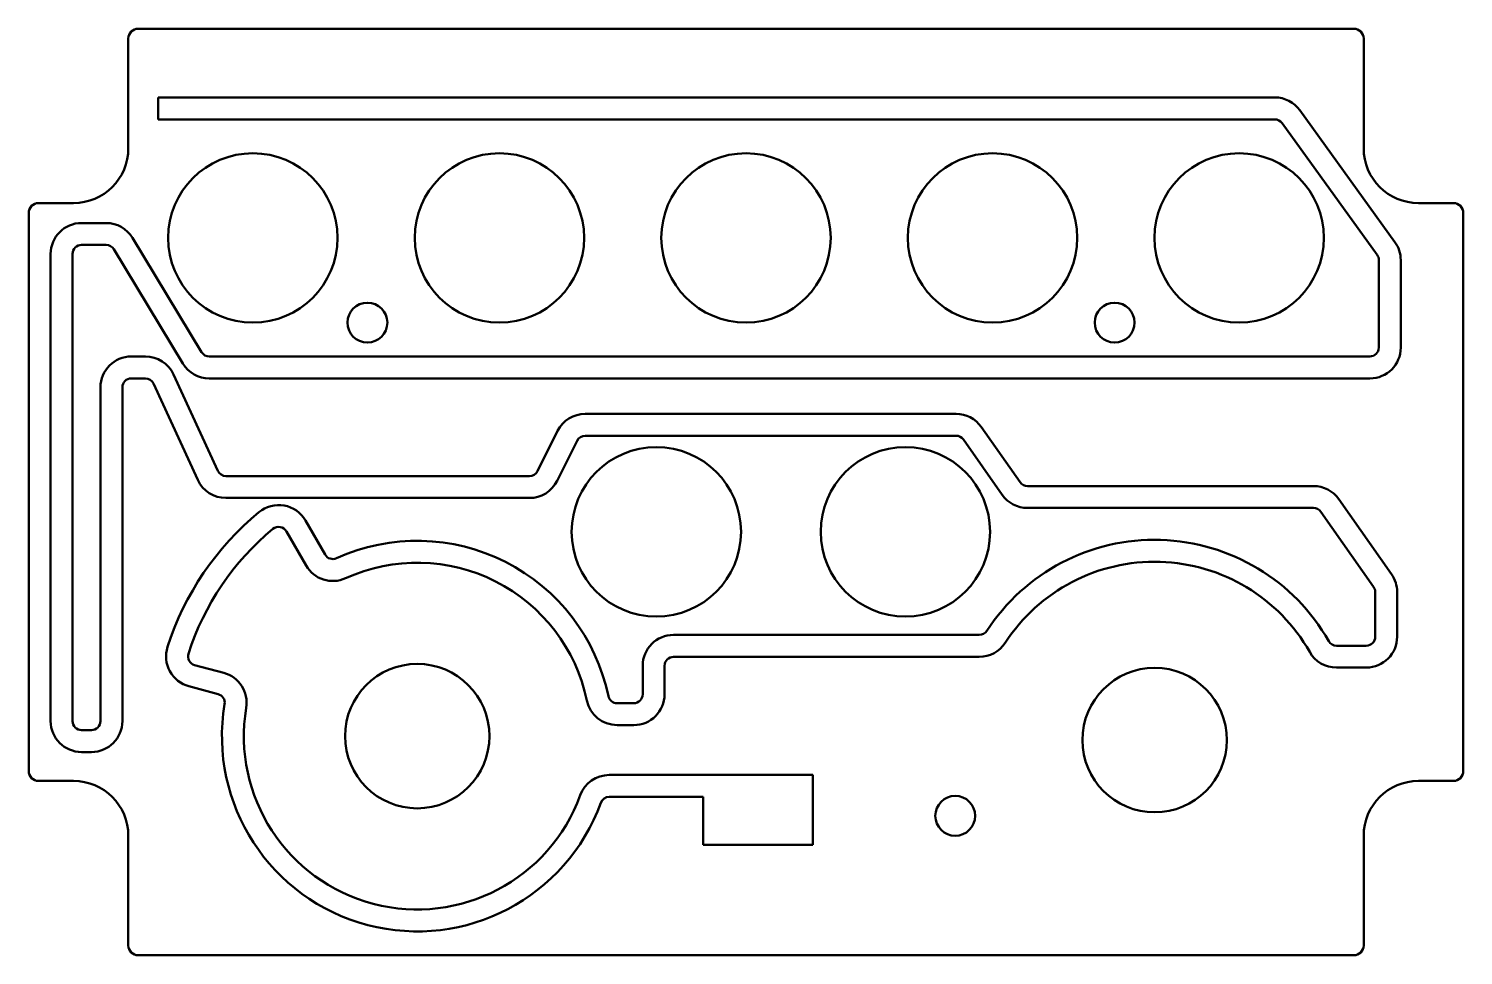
# Model space of a CAD drawing. Header units: millimetres. Extents: x 142 to 286, y 104 to 197.
import ezdxf

# ---------------------------------------------------------------- set-up
doc = ezdxf.new("R2010")
doc.units = ezdxf.units.MM
doc.header["$LTSCALE"] = 0.75
doc.layers.add('Visible', color=7, linetype='Continuous', lineweight=50)

msp = doc.modelspace()

# ---------------------------------------------------------------- linework, layer by layer
at = {"layer": 'Visible', "extrusion": (-1e-16, -1, 0)}
for p, q in [((152.668997, 197.493717), (274.668997, 197.493717)), ((151.668997, 185.493717), (151.668997, 196.493717)), ((275.668997, 185.493717), (275.668997, 196.493717)), ((154.668998, 190.593717), (266.750305, 190.593717)), ((154.668998, 188.393717), (154.668998, 190.593717)), ((269.264443, 189.307308), (278.802526, 176.08489)), ((266.750305, 188.393717), (154.668998, 188.393717)), ((277.018299, 174.797825), (267.480216, 188.020243)), ((141.668997, 122.993717), (141.668997, 178.993717)), ((146.168997, 179.993717), (142.668997, 179.993717)), ((281.168997, 179.993717), (284.668997, 179.993717)), ((285.668997, 178.993717), (285.668997, 122.993717)), ((146.971858, 177.990636), (149.442972, 177.990636)), ((149.442972, 175.790636), (146.971858, 175.790636)), ((152.09596, 176.494274), (159.026833, 165.028144)), ((143.871858, 127.993717), (143.871858, 174.890636)), ((146.071858, 174.890636), (146.071858, 127.993717)), ((157.144068, 163.890078), (150.213194, 175.356208)), ((277.188388, 165.493716), (277.188388, 174.271299)), ((279.388388, 174.271299), (279.388388, 165.493716)), ((151.971858, 164.593716), (153.386774, 164.593716)), ((159.797056, 164.593716), (276.288388, 164.593716)), ((156.203801, 162.787688), (160.645448, 153.118048)), ((148.871858, 127.993717), (148.871858, 161.493716)), ((151.071858, 161.493716), (151.071858, 127.993717)), ((153.386774, 162.393716), (151.971858, 162.393716)), ((158.646268, 152.199745), (154.204621, 161.869386)), ((276.288388, 162.393716), (159.797056, 162.393716)), ((197.528678, 158.840939), (234.753527, 158.840939)), ((192.737915, 153.091225), (194.755953, 157.127302)), ((237.289817, 157.52342), (241.188335, 151.976222)), ((196.723693, 156.143432), (194.705655, 152.107355)), ((234.753527, 156.640939), (197.528678, 156.640939)), ((239.388388, 150.711236), (235.489869, 156.258434)), ((161.463295, 152.593717), (191.932931, 152.593717)), ((241.924677, 151.593716), (270.630065, 151.593716)), ((191.932931, 150.393717), (161.463295, 150.393717)), ((273.166354, 150.276197), (278.461726, 142.741417)), ((270.630065, 149.393716), (241.924677, 149.393716)), ((276.661779, 141.476431), (271.366407, 149.011211)), ((169.515267, 143.612545), (167.537298, 147.038487)), ((169.442554, 148.138487), (171.420522, 144.712545)), ((276.825437, 136.469998), (276.825437, 140.958937)), ((279.025437, 140.958937), (279.025437, 136.469998)), ((206.397265, 136.649644), (237.085938, 136.649644)), ((272.943391, 135.569998), (275.925437, 135.569998)), ((237.085938, 134.449644), (206.397265, 134.449644)), ((158.322912, 133.620136), (161.246681, 132.836715)), ((203.297265, 130.696781), (203.297265, 133.549644)), ((205.497265, 133.549644), (205.497265, 130.696781)), ((275.925437, 133.369998), (272.943391, 133.369998)), ((160.677279, 130.711678), (157.75351, 131.4951)), ((200.7335, 129.796781), (202.397265, 129.796781)), ((146.971858, 127.093717), (147.971858, 127.093717)), ((202.397265, 127.596781), (200.7335, 127.596781)), ((147.971858, 124.893717), (146.971858, 124.893717)), ((199.936845, 122.593717), (220.38366, 122.593717)), ((220.38366, 122.593717), (220.38366, 115.593717)), ((146.168997, 121.993717), (142.668997, 121.993717)), ((281.168997, 121.993717), (284.668997, 121.993717)), ((209.38366, 120.393717), (199.936846, 120.393717)), ((209.38366, 115.593717), (209.38366, 120.393717)), ((151.668997, 116.493717), (151.668997, 105.493717)), ((220.38366, 115.593717), (209.38366, 115.593717)), ((275.668997, 116.493717), (275.668997, 105.493717)), ((274.668997, 104.493717), (152.668997, 104.493717))]:
    msp.add_line(p, q, dxfattribs=at)
at = {"layer": 'Visible', "extrusion": (0, 0, -1)}
for centre, radius in [((-164.168997, 176.493717), 8.5), ((-188.918997, 176.493717), 8.5), ((-213.668997, 176.493717), 8.5), ((-238.418997, 176.493717), 8.5), ((-263.168997, 176.493717), 8.5), ((-175.668997, 167.993717), 2), ((-250.668997, 167.993717), 2), ((-204.668997, 146.993717), 8.5), ((-229.668997, 146.993717), 8.5), ((-180.668997, 126.493717), 7.25), ((-254.685987, 126.093717), 7.25), ((-234.668997, 118.493717), 2)]:
    msp.add_circle(centre, radius, dxfattribs=at)
for centre, radius, start, end in [((-152.668997, 196.493717), 1, 0, 90), ((-274.668997, 196.493717), 1, 90, 180), ((-266.750305, 187.493717), 3.1, 90, 144.194942), ((-142.668997, 178.993717), 1, 0, 90), ((-284.668997, 178.993717), 1, 90, 180), ((-146.971858, 174.890636), 3.1, 0, 90), ((-149.442972, 174.890636), 3.1, 90, 148.84851), ((-276.288388, 174.271299), 3.1, 144.194942, 180), ((-151.971858, 161.493716), 3.1, 0, 90), ((-153.386774, 161.493716), 3.1, 90, 155.328812), ((-276.288388, 165.493716), 3.1, 180, 270), ((-159.797056, 165.493716), 3.1, 270, 328.84851), ((-197.528678, 155.740939), 3.1, 26.565051, 90), ((-234.753527, 155.740939), 3.1, 90, 144.900814), ((-161.463295, 153.493717), 3.1, 270, 335.328812), ((-191.932931, 153.493717), 3.1, 206.565051, 270), ((-270.630065, 148.493716), 3.1, 90, 144.900814), ((-166.757875, 146.588487), 3.1, 50.410718, 150), ((-241.924677, 152.493716), 3.1, 270, 324.900814), ((-183.375384, 126.493717), 29.175686, 17.856636, 50.410718), ((-180.668997, 126.493717), 19.6, 65.598738, 168.168892), ((-254.685987, 126.093717), 20.1, 33.06023, 150.389012), ((-172.199945, 145.162545), 3.1, 245.598738, 330), ((-275.925437, 140.958937), 3.1, 144.900814, 180), ((-158.555849, 134.48947), 3.1, 285, 17.856636), ((-206.397265, 133.549644), 3.1, 0, 90), ((-237.085938, 137.549644), 3.1, 213.06023, 270), ((-275.925437, 136.469998), 3.1, 180, 270), ((-272.943391, 136.469998), 3.1, 270, 330.389012), ((-160.444342, 129.842345), 3.1, 105, 189.401269), ((-180.668997, 126.493717), 19.6, 199.966061, 9.401262), ((-200.7335, 130.696781), 3.1, 270, 348.168892), ((-202.397265, 130.696781), 3.1, 180, 270), ((-146.971858, 127.993717), 3.1, 270, 0), ((-147.971858, 127.993717), 3.1, 180, 270), ((-142.668997, 122.993717), 1, 270, 0), ((-199.936846, 119.493717), 3.1, 19.96604, 89.999981), ((-284.668997, 122.993717), 1, 180, 270), ((-152.668997, 105.493717), 1, 270, 0), ((-274.668997, 105.493717), 1, 180, 270)]:
    msp.add_arc(centre, radius, start, end, dxfattribs=at)
at = {"layer": 'Visible'}
for centre, radius, start, end in [((266.750305, 187.493717), 0.9, 35.805058, 90), ((146.168997, 185.493717), 5.5, 270, 0), ((281.168997, 185.493717), 5.5, 180, 270), ((146.971858, 174.890636), 0.9, 90, 180), ((149.442972, 174.890636), 0.9, 31.15149, 90), ((276.288388, 174.271299), 0.9, 0, 35.805058), ((159.797056, 165.493716), 0.9, 211.15149, 270), ((276.288388, 165.493716), 0.9, 270, 0), ((151.971858, 161.493716), 0.9, 90, 180), ((153.386774, 161.493716), 0.9, 24.671188, 90), ((197.528678, 155.740939), 0.9, 90, 153.434949), ((234.753527, 155.740939), 0.9, 35.099186, 90), ((161.463295, 153.493717), 0.9, 204.671188, 270), ((191.932931, 153.493717), 0.9, 270, 333.434949), ((241.924677, 152.493716), 0.9, 215.099186, 270), ((270.630065, 148.493716), 0.9, 35.099186, 90), ((183.375384, 126.493717), 26.975686, 129.589282, 162.143364), ((166.757875, 146.588487), 0.9, 30, 129.589282), ((172.199945, 145.162545), 0.9, 210, 294.401262), ((180.668997, 126.493717), 17.4, 11.831108, 114.401262), ((254.685987, 126.093717), 17.9, 29.610988, 146.93977), ((275.925437, 140.958937), 0.9, 360, 35.099186), ((237.085938, 137.549644), 0.9, 270, 326.93977), ((272.943391, 136.469998), 0.9, 209.610988, 270), ((275.925437, 136.469998), 0.9, 270, 0), ((158.555849, 134.48947), 0.9, 162.143364, 255), ((206.397265, 133.549644), 0.9, 90, 180), ((160.444342, 129.842345), 0.9, 350.598739, 75), ((200.7335, 130.696781), 0.9, 191.831108, 270), ((202.397265, 130.696781), 0.9, 270, 360), ((180.668997, 126.493717), 17.4, 170.598739, 340.033938), ((146.971858, 127.993717), 0.9, 180, 270), ((147.971858, 127.993717), 0.9, 270, 360), ((146.168997, 116.493717), 5.5, 0, 90), ((281.168997, 116.493717), 5.5, 90, 180), ((199.936846, 119.493717), 0.9, 89.999993, 160.033997)]:
    msp.add_arc(centre, radius, start, end, dxfattribs=at)

doc.saveas('drawing.dxf')
